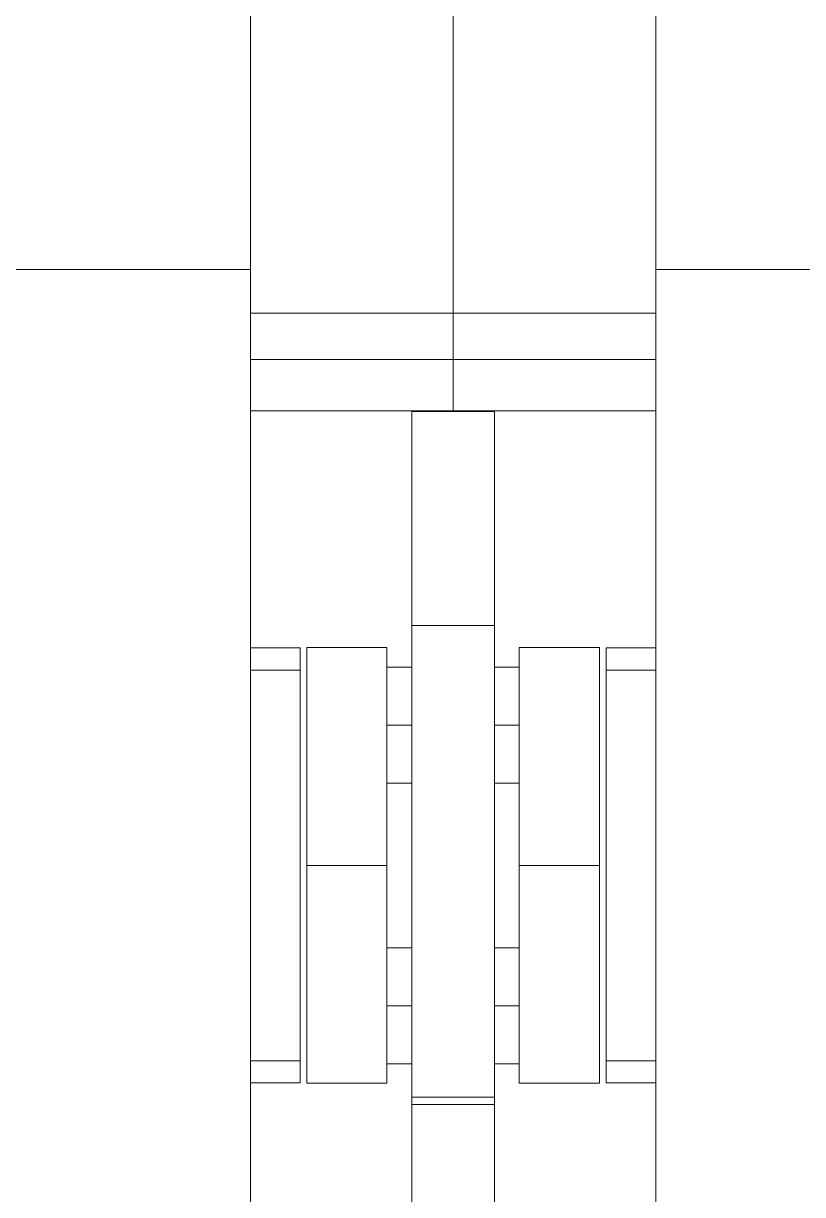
# Model space of a CAD drawing. Header units: millimetres. Extents: x -46169 to 237885, y -84465 to 18123.
# Drawn here: x 119337.8 to 119432, y -80615.1 to -80473.6 of the extents above; entities that cross this region are included whole.
import ezdxf

# ---------------------------------------------------------------- set-up
doc = ezdxf.new("R2010")
doc.units = ezdxf.units.MM
doc.header["$MEASUREMENT"] = 0
doc.linetypes.add('Wipeout_Contour', pattern=[1000, 0, -1000])
doc.layers.add('New_A-20-M_Floor_Slab', color=7, linetype='Continuous')
doc.layers.add('New_A-35-M_FFE_Fixed', color=7, linetype='Continuous')
doc.layers.add('New_A-35-M_FFE_Fixed_Pen_No__1', color=7, linetype='Continuous', lineweight=13)

# ---------------------------------------------------------------- blocks, each defined once
blk = doc.blocks.new('Section Elem_7_2', base_point=(64459.15, -84332.61))
at = {"color": 254, "linetype": 'Wipeout_Contour', "lineweight": 0, "ltscale": 2304370.464747503}
blk.add_wipeout([(119365.23, -80615.11), (119384.73, -80615.11), (119384.73, -80599.29), (119381.73, -80599.29), (119381.73, -80601.65), (119372.05, -80601.65), (119372.05, -80549.01), (119381.73, -80549.01), (119381.73, -80551.38), (119384.73, -80551.38), (119384.73, -80520.4), (119365.23, -80520.4), (119365.23, -80549.04), (119371.23, -80549.04), (119371.23, -80601.62), (119365.23, -80601.62)], dxfattribs=at).dxf.layer = 'New_A-20-M_Floor_Slab'
at = {"color": 254, "linetype": 'Wipeout_Contour', "lineweight": 0, "ltscale": 2304740.271605994}
blk.add_wipeout([(119394.73, -80551.38), (119397.73, -80551.38), (119397.73, -80549.01), (119407.42, -80549.01), (119407.42, -80601.65), (119397.73, -80601.65), (119397.73, -80599.29), (119394.73, -80599.29), (119394.73, -80615.11), (119414.23, -80615.11), (119414.23, -80601.62), (119408.23, -80601.62), (119408.23, -80549.04), (119414.23, -80549.04), (119414.23, -80520.4), (119394.73, -80520.4)], dxfattribs=at).dxf.layer = 'New_A-20-M_Floor_Slab'
at = {"color": 254, "linetype": 'Wipeout_Contour', "lineweight": 0, "ltscale": 576121.385744}
blk.add_wipeout([(119384.73, -80565.38), (119381.73, -80565.38), (119381.73, -80585.29), (119384.73, -80585.29)], dxfattribs=at).dxf.layer = 'New_A-20-M_Floor_Slab'
at = {"color": 254, "linetype": 'Wipeout_Contour', "lineweight": 0, "ltscale": 576164.487776}
blk.add_wipeout([(119397.73, -80565.38), (119394.73, -80565.38), (119394.73, -80585.29), (119397.73, -80585.29)], dxfattribs=at).dxf.layer = 'New_A-20-M_Floor_Slab'
blk = doc.blocks.new('Section Elem_25_2', base_point=(64459.15, -84332.61))
at = {"color": 254, "linetype": 'Wipeout_Contour', "lineweight": 0, "ltscale": 720024.869671}
blk.add_wipeout([(119384.73, -80520.48), (119394.73, -80520.48), (119394.73, -80520.4), (119389.73, -80520.4), (119384.73, -80520.4)], dxfattribs=at).dxf.layer = 'New_A-35-M_FFE_Fixed'
at = {"color": 254, "linetype": 'Wipeout_Contour', "lineweight": 0, "ltscale": 576057.243546}
blk.add_wipeout([(119384.73, -80538.96), (119394.73, -80538.96), (119394.73, -80535.1), (119384.73, -80535.1)], dxfattribs=at).dxf.layer = 'New_A-35-M_FFE_Fixed'
at = {"color": 254, "linetype": 'Wipeout_Contour', "lineweight": 0, "ltscale": 576155.987941}
blk.add_wipeout([(119414.23, -80549.56), (119414.23, -80549.04), (119408.23, -80549.04), (119408.23, -80549.56)], dxfattribs=at).dxf.layer = 'New_A-35-M_FFE_Fixed'
at = {"color": 254, "linetype": 'Wipeout_Contour', "lineweight": 0, "ltscale": 576113.77924}
blk.add_wipeout([(119394.73, -80551.91), (119394.73, -80553.43), (119397.73, -80553.43), (119397.73, -80551.91)], dxfattribs=at).dxf.layer = 'New_A-35-M_FFE_Fixed'
at = {"color": 254, "linetype": 'Wipeout_Contour', "lineweight": 0, "ltscale": 720155.028313}
blk.add_wipeout([(119394.73, -80558.38), (119397.73, -80558.38), (119397.73, -80556.72), (119397.73, -80555.7), (119394.73, -80555.7)], dxfattribs=at).dxf.layer = 'New_A-35-M_FFE_Fixed'
at = {"color": 254, "linetype": 'Wipeout_Contour', "lineweight": 0, "ltscale": 576139.3215}
blk.add_wipeout([(119397.73, -80563.33), (119394.73, -80563.33), (119394.73, -80564.84), (119397.73, -80564.84)], dxfattribs=at).dxf.layer = 'New_A-35-M_FFE_Fixed'
at = {"color": 254, "linetype": 'Wipeout_Contour', "lineweight": 0, "ltscale": 576193.893128}
blk.add_wipeout([(119397.73, -80587.34), (119394.73, -80587.34), (119394.73, -80589.61), (119397.73, -80589.61)], dxfattribs=at).dxf.layer = 'New_A-35-M_FFE_Fixed'
at = {"color": 254, "linetype": 'Wipeout_Contour', "lineweight": 0, "ltscale": 576210.96493}
blk.add_wipeout([(119394.73, -80597.24), (119397.73, -80597.24), (119397.73, -80594.97), (119394.73, -80594.97)], dxfattribs=at).dxf.layer = 'New_A-35-M_FFE_Fixed'
at = {"color": 254, "linetype": 'Wipeout_Contour', "lineweight": 0, "ltscale": 576272.468868}
blk.add_wipeout([(119408.23, -80601.62), (119414.23, -80601.62), (119414.23, -80601.11), (119408.23, -80601.11)], dxfattribs=at).dxf.layer = 'New_A-35-M_FFE_Fixed'
at = {"color": 254, "linetype": 'Wipeout_Contour', "lineweight": 0, "ltscale": 576206.595361}
blk.add_wipeout([(119394.73, -80603.32), (119384.73, -80603.32), (119384.73, -80604.23), (119394.73, -80604.23)], dxfattribs=at).dxf.layer = 'New_A-35-M_FFE_Fixed'
at = {"color": 254, "linetype": 'Wipeout_Contour', "lineweight": 0, "ltscale": 576213.862261}
blk.add_wipeout([(119384.73, -80606.1), (119384.73, -80607.94), (119394.73, -80607.94), (119394.73, -80606.1)], dxfattribs=at).dxf.layer = 'New_A-35-M_FFE_Fixed'
at = {"color": 254, "linetype": 'Wipeout_Contour', "lineweight": 0, "ltscale": 576221.944423}
blk.add_wipeout([(119384.73, -80611.52), (119394.73, -80611.52), (119394.73, -80609.75), (119384.73, -80609.75)], dxfattribs=at).dxf.layer = 'New_A-35-M_FFE_Fixed'
at = {"color": 254, "linetype": 'Wipeout_Contour', "lineweight": 0, "ltscale": 576233.506569}
blk.add_wipeout([(119384.73, -80616.64), (119394.73, -80616.64), (119394.73, -80614.96), (119384.73, -80614.96)], dxfattribs=at).dxf.layer = 'New_A-35-M_FFE_Fixed'
at = {"color": 254, "linetype": 'Wipeout_Contour', "lineweight": 0, "ltscale": 576026.066384}
blk.add_wipeout([(119384.73, -80525.7), (119394.73, -80525.7), (119394.73, -80520.48), (119384.73, -80520.48)], dxfattribs=at).dxf.layer = 'New_A-35-M_FFE_Fixed'
at = {"color": 254, "linetype": 'Wipeout_Contour', "lineweight": 0, "ltscale": 576047.920573}
blk.add_wipeout([(119384.73, -80535.1), (119394.73, -80535.1), (119394.73, -80530.63), (119384.73, -80530.63)], dxfattribs=at).dxf.layer = 'New_A-35-M_FFE_Fixed'
at = {"color": 254, "linetype": 'Wipeout_Contour', "lineweight": 0, "ltscale": 576065.087061}
blk.add_wipeout([(119384.73, -80542.11), (119394.73, -80542.11), (119394.73, -80538.96), (119384.73, -80538.96)], dxfattribs=at).dxf.layer = 'New_A-35-M_FFE_Fixed'
at = {"color": 254, "linetype": 'Wipeout_Contour', "lineweight": 0, "ltscale": 576111.4859}
blk.add_wipeout([(119394.73, -80551.38), (119394.73, -80551.91), (119397.73, -80551.91), (119397.73, -80551.38)], dxfattribs=at).dxf.layer = 'New_A-35-M_FFE_Fixed'
at = {"color": 254, "linetype": 'Wipeout_Contour', "lineweight": 0, "ltscale": 576118.016758}
blk.add_wipeout([(119394.73, -80555.7), (119397.73, -80555.7), (119397.73, -80553.43), (119394.73, -80553.43)], dxfattribs=at).dxf.layer = 'New_A-35-M_FFE_Fixed'
at = {"color": 254, "linetype": 'Wipeout_Contour', "lineweight": 0, "ltscale": 576135.083585}
blk.add_wipeout([(119394.73, -80563.33), (119397.73, -80563.33), (119397.73, -80561.05), (119394.73, -80561.05)], dxfattribs=at).dxf.layer = 'New_A-35-M_FFE_Fixed'
at = {"color": 254, "linetype": 'Wipeout_Contour', "lineweight": 0, "ltscale": 720178.08914}
blk.add_wipeout([(119394.73, -80565.38), (119397.73, -80565.38), (119397.73, -80565.26), (119397.73, -80564.84), (119394.73, -80564.84)], dxfattribs=at).dxf.layer = 'New_A-35-M_FFE_Fixed'
at = {"color": 254, "linetype": 'Wipeout_Contour', "lineweight": 0, "ltscale": 576189.654314}
blk.add_wipeout([(119397.73, -80585.82), (119394.73, -80585.82), (119394.73, -80587.34), (119397.73, -80587.34)], dxfattribs=at).dxf.layer = 'New_A-35-M_FFE_Fixed'
at = {"color": 254, "linetype": 'Wipeout_Contour', "lineweight": 0, "ltscale": 720257.854329}
blk.add_wipeout([(119394.73, -80592.29), (119394.73, -80594.97), (119397.73, -80594.97), (119397.73, -80593.94), (119397.73, -80592.29)], dxfattribs=at).dxf.layer = 'New_A-35-M_FFE_Fixed'
at = {"color": 254, "linetype": 'Wipeout_Contour', "lineweight": 0, "ltscale": 720269.582531}
blk.add_wipeout([(119394.73, -80597.24), (119394.73, -80598.75), (119397.73, -80598.75), (119397.73, -80597.72), (119397.73, -80597.24)], dxfattribs=at).dxf.layer = 'New_A-35-M_FFE_Fixed'
at = {"color": 254, "linetype": 'Wipeout_Contour', "lineweight": 0, "ltscale": 576269.476772}
blk.add_wipeout([(119408.23, -80598.94), (119408.23, -80601.11), (119414.23, -80601.11), (119414.23, -80598.94)], dxfattribs=at).dxf.layer = 'New_A-35-M_FFE_Fixed'
at = {"color": 254, "linetype": 'Wipeout_Contour', "lineweight": 0, "ltscale": 576202.717323}
blk.add_wipeout([(119384.73, -80603.32), (119394.73, -80603.32), (119394.73, -80600.77), (119384.73, -80600.77)], dxfattribs=at).dxf.layer = 'New_A-35-M_FFE_Fixed'
at = {"color": 254, "linetype": 'Wipeout_Contour', "lineweight": 0, "ltscale": 576209.709105}
blk.add_wipeout([(119394.73, -80604.23), (119384.73, -80604.23), (119384.73, -80606.1), (119394.73, -80606.1)], dxfattribs=at).dxf.layer = 'New_A-35-M_FFE_Fixed'
at = {"color": 254, "linetype": 'Wipeout_Contour', "lineweight": 0, "ltscale": 576217.940716}
blk.add_wipeout([(119384.73, -80607.94), (119384.73, -80609.75), (119394.73, -80609.75), (119394.73, -80607.94)], dxfattribs=at).dxf.layer = 'New_A-35-M_FFE_Fixed'
at = {"color": 254, "linetype": 'Wipeout_Contour', "lineweight": 0, "ltscale": 576229.727396}
blk.add_wipeout([(119394.73, -80614.96), (119394.73, -80613.26), (119384.73, -80613.26), (119384.73, -80614.96)], dxfattribs=at).dxf.layer = 'New_A-35-M_FFE_Fixed'
at = {"layer": 'New_A-35-M_FFE_Fixed_Pen_No__1', "linetype": 'Continuous'}
blk.add_line((119408.23, -80601.62), (119408.23, -80601.11), dxfattribs=at)
at = {"color": 254, "linetype": 'Wipeout_Contour', "lineweight": 0, "ltscale": 576037.41624}
blk.add_wipeout([(119384.73, -80525.7), (119384.73, -80530.63), (119394.73, -80530.63), (119394.73, -80525.7)], dxfattribs=at).dxf.layer = 'New_A-35-M_FFE_Fixed'
at = {"color": 254, "linetype": 'Wipeout_Contour', "lineweight": 0, "ltscale": 576071.200299}
blk.add_wipeout([(119384.73, -80544.43), (119394.73, -80544.43), (119394.73, -80542.11), (119384.73, -80542.11)], dxfattribs=at).dxf.layer = 'New_A-35-M_FFE_Fixed'
at = {"color": 254, "linetype": 'Wipeout_Contour', "lineweight": 0, "ltscale": 576214.227408}
blk.add_wipeout([(119408.23, -80598.94), (119414.23, -80598.94), (119414.23, -80551.72), (119408.23, -80551.72)], dxfattribs=at).dxf.layer = 'New_A-35-M_FFE_Fixed'
at = {"color": 254, "linetype": 'Wipeout_Contour', "lineweight": 0, "ltscale": 576129.546581}
blk.add_wipeout([(119394.73, -80558.38), (119394.73, -80561.05), (119397.73, -80561.05), (119397.73, -80558.38)], dxfattribs=at).dxf.layer = 'New_A-35-M_FFE_Fixed'
at = {"color": 254, "linetype": 'Wipeout_Contour', "lineweight": 0, "ltscale": 720234.787839}
blk.add_wipeout([(119397.73, -80585.29), (119394.73, -80585.29), (119394.73, -80585.82), (119397.73, -80585.82), (119397.73, -80585.4)], dxfattribs=at).dxf.layer = 'New_A-35-M_FFE_Fixed'
at = {"color": 254, "linetype": 'Wipeout_Contour', "lineweight": 0, "ltscale": 576199.431504}
blk.add_wipeout([(119394.73, -80592.29), (119397.73, -80592.29), (119397.73, -80589.61), (119394.73, -80589.61)], dxfattribs=at).dxf.layer = 'New_A-35-M_FFE_Fixed'
at = {"color": 254, "linetype": 'Wipeout_Contour', "lineweight": 0, "ltscale": 576217.498337}
blk.add_wipeout([(119394.73, -80598.75), (119394.73, -80599.29), (119397.73, -80599.29), (119397.73, -80598.75)], dxfattribs=at).dxf.layer = 'New_A-35-M_FFE_Fixed'
at = {"color": 254, "linetype": 'Wipeout_Contour', "lineweight": 0, "ltscale": 576225.873332}
blk.add_wipeout([(119384.73, -80611.52), (119384.73, -80613.26), (119394.73, -80613.26), (119394.73, -80611.52)], dxfattribs=at).dxf.layer = 'New_A-35-M_FFE_Fixed'
at = {"layer": 'New_A-35-M_FFE_Fixed_Pen_No__1', "linetype": 'Continuous'}
blk.add_line((119408.23, -80601.11), (119408.23, -80598.94), dxfattribs=at)
at = {"color": 254, "linetype": 'Wipeout_Contour', "lineweight": 0, "ltscale": 576075.387756}
blk.add_wipeout([(119384.73, -80545.85), (119394.73, -80545.85), (119394.73, -80544.43), (119384.73, -80544.43)], dxfattribs=at).dxf.layer = 'New_A-35-M_FFE_Fixed'
at = {"color": 254, "linetype": 'Wipeout_Contour', "lineweight": 0, "ltscale": 576158.978772}
blk.add_wipeout([(119408.23, -80551.72), (119414.23, -80551.72), (119414.23, -80549.56), (119408.23, -80549.56)], dxfattribs=at).dxf.layer = 'New_A-35-M_FFE_Fixed'
at = {"color": 254, "linetype": 'Wipeout_Contour', "lineweight": 0, "ltscale": 576103.20514}
blk.add_wipeout([(119384.73, -80561.63), (119394.73, -80561.63), (119394.73, -80553.51), (119384.73, -80553.51)], dxfattribs=at).dxf.layer = 'New_A-35-M_FFE_Fixed'
at = {"color": 254, "linetype": 'Wipeout_Contour', "lineweight": 0, "ltscale": 576217.610238}
blk.add_wipeout([(119397.73, -80593.94), (119407.42, -80593.94), (119407.42, -80585.4), (119397.73, -80585.4)], dxfattribs=at).dxf.layer = 'New_A-35-M_FFE_Fixed'
at = {"color": 254, "linetype": 'Wipeout_Contour', "lineweight": 0, "ltscale": 576187.236918}
blk.add_wipeout([(119384.73, -80598.86), (119394.73, -80598.86), (119394.73, -80591.39), (119384.73, -80591.39)], dxfattribs=at).dxf.layer = 'New_A-35-M_FFE_Fixed'
at = {"layer": 'New_A-35-M_FFE_Fixed_Pen_No__1', "linetype": 'Continuous'}
for p, q in [((119408.23, -80549.56), (119408.23, -80549.04)), ((119408.23, -80551.72), (119408.23, -80549.56)), ((119408.23, -80598.94), (119408.23, -80551.72)), ((119397.73, -80592.29), (119394.73, -80592.29))]:
    blk.add_line(p, q, dxfattribs=at)
at = {"color": 254, "linetype": 'Wipeout_Contour', "lineweight": 0, "ltscale": 576273.957697}
blk.add_wipeout([(119414.23, -80503.33), (119414.23, -80647.33), (119444.23, -80647.33), (119444.23, -80503.33)], dxfattribs=at).dxf.layer = 'New_A-35-M_FFE_Fixed'
at = {"color": 254, "linetype": 'Wipeout_Contour', "lineweight": 0, "ltscale": 576077.515509}
blk.add_wipeout([(119384.73, -80546.33), (119394.73, -80546.33), (119394.73, -80545.85), (119384.73, -80545.85)], dxfattribs=at).dxf.layer = 'New_A-35-M_FFE_Fixed'
at = {"color": 254, "linetype": 'Wipeout_Contour', "lineweight": 0, "ltscale": 576196.787906}
blk.add_wipeout([(119397.73, -80575.33), (119397.73, -80585.4), (119407.42, -80585.4), (119407.42, -80575.33)], dxfattribs=at).dxf.layer = 'New_A-35-M_FFE_Fixed'
at = {"color": 254, "linetype": 'Wipeout_Contour', "lineweight": 0, "ltscale": 576168.219803}
blk.add_wipeout([(119394.73, -80591.39), (119394.73, -80581.87), (119384.73, -80581.87), (119384.73, -80591.39)], dxfattribs=at).dxf.layer = 'New_A-35-M_FFE_Fixed'
at = {"color": 254, "linetype": 'Wipeout_Contour', "lineweight": 0, "ltscale": 576233.548027}
blk.add_wipeout([(119407.42, -80593.94), (119397.73, -80593.94), (119397.73, -80599.65), (119407.42, -80599.65)], dxfattribs=at).dxf.layer = 'New_A-35-M_FFE_Fixed'
at = {"layer": 'New_A-35-M_FFE_Fixed_Pen_No__1', "linetype": 'Continuous'}
for p, q in [((119414.23, -80549.04), (119408.23, -80549.04)), ((119414.23, -80551.72), (119408.23, -80551.72)), ((119397.73, -80585.29), (119394.73, -80585.29)), ((119397.73, -80593.94), (119397.73, -80585.4)), ((119407.42, -80593.94), (119407.42, -80585.4)), ((119414.23, -80598.94), (119408.23, -80598.94)), ((119414.23, -80601.62), (119408.23, -80601.62))]:
    blk.add_line(p, q, dxfattribs=at)
at = {"color": 254, "linetype": 'Wipeout_Contour', "lineweight": 0, "ltscale": 576720.051562}
blk.add_wipeout([(119915.23, -80346.96), (119414.23, -80346.96), (119414.23, -80503.33), (119915.23, -80503.33)], dxfattribs=at).dxf.layer = 'New_A-35-M_FFE_Fixed'
at = {"color": 254, "linetype": 'Wipeout_Contour', "lineweight": 0, "ltscale": 576039.638285}
blk.add_wipeout([(119389.73, -80511.45), (119414.23, -80511.45), (119414.23, -80510.54), (119389.73, -80510.54)], dxfattribs=at).dxf.layer = 'New_A-35-M_FFE_Fixed'
at = {"color": 254, "linetype": 'Wipeout_Contour', "lineweight": 0, "ltscale": 576053.717566}
blk.add_wipeout([(119389.73, -80514.18), (119389.73, -80520.4), (119414.23, -80520.4), (119414.23, -80514.18)], dxfattribs=at).dxf.layer = 'New_A-35-M_FFE_Fixed'
at = {"color": 254, "linetype": 'Wipeout_Contour', "lineweight": 0, "ltscale": 576080.126862}
blk.add_wipeout([(119384.73, -80546.33), (119384.73, -80548.19), (119394.73, -80548.19), (119394.73, -80546.33)], dxfattribs=at).dxf.layer = 'New_A-35-M_FFE_Fixed'
at = {"color": 254, "linetype": 'Wipeout_Contour', "lineweight": 0, "ltscale": 576174.25176}
blk.add_wipeout([(119397.73, -80575.33), (119407.42, -80575.33), (119407.42, -80565.26), (119397.73, -80565.26)], dxfattribs=at).dxf.layer = 'New_A-35-M_FFE_Fixed'
at = {"color": 254, "linetype": 'Wipeout_Contour', "lineweight": 0, "ltscale": 576145.969166}
blk.add_wipeout([(119384.73, -80581.87), (119394.73, -80581.87), (119394.73, -80571.51), (119384.73, -80571.51)], dxfattribs=at).dxf.layer = 'New_A-35-M_FFE_Fixed'
at = {"color": 254, "linetype": 'Wipeout_Contour', "lineweight": 0, "ltscale": 576242.173879}
blk.add_wipeout([(119407.42, -80599.65), (119397.73, -80599.65), (119397.73, -80601.65), (119407.42, -80601.65)], dxfattribs=at).dxf.layer = 'New_A-35-M_FFE_Fixed'
at = {"layer": 'New_A-35-M_FFE_Fixed_Pen_No__1', "linetype": 'Continuous'}
for p, q in [((119389.73, -80520.4), (119414.23, -80520.4)), ((119407.42, -80575.33), (119397.73, -80575.33)), ((119397.73, -80585.4), (119397.73, -80575.33)), ((119407.42, -80585.4), (119407.42, -80575.33)), ((119397.73, -80599.65), (119397.73, -80593.94)), ((119407.42, -80599.65), (119407.42, -80593.94)), ((119397.73, -80599.29), (119394.73, -80599.29)), ((119397.73, -80601.65), (119397.73, -80599.65)), ((119407.42, -80601.65), (119407.42, -80599.65)), ((119407.42, -80601.65), (119397.73, -80601.65))]:
    blk.add_line(p, q, dxfattribs=at)
at = {"color": 254, "linetype": 'Wipeout_Contour', "lineweight": 0, "ltscale": 575963.805926}
blk.add_wipeout([(119414.23, -80473.58), (119389.73, -80473.58), (119389.73, -80480.58), (119414.23, -80480.58)], dxfattribs=at).dxf.layer = 'New_A-35-M_FFE_Fixed'
at = {"color": 254, "linetype": 'Wipeout_Contour', "lineweight": 0, "ltscale": 575995.161876}
blk.add_wipeout([(119389.73, -80487.59), (119389.73, -80494.61), (119414.23, -80494.61), (119414.23, -80487.59)], dxfattribs=at).dxf.layer = 'New_A-35-M_FFE_Fixed'
at = {"color": 254, "linetype": 'Wipeout_Contour', "lineweight": 0, "ltscale": 576046.50645}
blk.add_wipeout([(119389.73, -80514.18), (119414.23, -80514.18), (119414.23, -80513.95), (119389.73, -80513.95)], dxfattribs=at).dxf.layer = 'New_A-35-M_FFE_Fixed'
at = {"color": 254, "linetype": 'Wipeout_Contour', "lineweight": 0, "ltscale": 576084.039564}
blk.add_wipeout([(119394.73, -80549.83), (119394.73, -80548.19), (119384.73, -80548.19), (119384.73, -80549.83)], dxfattribs=at).dxf.layer = 'New_A-35-M_FFE_Fixed'
at = {"color": 254, "linetype": 'Wipeout_Contour', "lineweight": 0, "ltscale": 576153.432724}
blk.add_wipeout([(119397.73, -80565.26), (119407.42, -80565.26), (119407.42, -80556.72), (119397.73, -80556.72)], dxfattribs=at).dxf.layer = 'New_A-35-M_FFE_Fixed'
at = {"color": 254, "linetype": 'Wipeout_Contour', "lineweight": 0, "ltscale": 576123.332277}
blk.add_wipeout([(119394.73, -80571.51), (119394.73, -80561.63), (119384.73, -80561.63), (119384.73, -80571.51)], dxfattribs=at).dxf.layer = 'New_A-35-M_FFE_Fixed'
at = {"layer": 'New_A-35-M_FFE_Fixed_Pen_No__1', "linetype": 'Continuous'}
for p, q in [((119397.73, -80558.38), (119394.73, -80558.38)), ((119397.73, -80565.38), (119394.73, -80565.38)), ((119397.73, -80575.33), (119397.73, -80565.26)), ((119407.42, -80575.33), (119407.42, -80565.26))]:
    blk.add_line(p, q, dxfattribs=at)
at = {"color": 254, "linetype": 'Wipeout_Contour', "lineweight": 0, "ltscale": 575979.468576}
blk.add_wipeout([(119389.73, -80480.58), (119389.73, -80487.59), (119414.23, -80487.59), (119414.23, -80480.58)], dxfattribs=at).dxf.layer = 'New_A-35-M_FFE_Fixed'
at = {"color": 254, "linetype": 'Wipeout_Contour', "lineweight": 0, "ltscale": 576010.851631}
blk.add_wipeout([(119389.73, -80501.63), (119414.23, -80501.63), (119414.23, -80494.61), (119389.73, -80494.61)], dxfattribs=at).dxf.layer = 'New_A-35-M_FFE_Fixed'
at = {"color": 254, "linetype": 'Wipeout_Contour', "lineweight": 0, "ltscale": 576044.713346}
blk.add_wipeout([(119389.73, -80513.55), (119414.23, -80513.55), (119414.23, -80512.98), (119389.73, -80512.98)], dxfattribs=at).dxf.layer = 'New_A-35-M_FFE_Fixed'
at = {"color": 254, "linetype": 'Wipeout_Contour', "lineweight": 0, "ltscale": 576137.499591}
blk.add_wipeout([(119397.73, -80556.72), (119407.42, -80556.72), (119407.42, -80551.02), (119397.73, -80551.02)], dxfattribs=at).dxf.layer = 'New_A-35-M_FFE_Fixed'
at = {"layer": 'New_A-35-M_FFE_Fixed_Pen_No__1', "linetype": 'Continuous'}
for p, q in [((119397.73, -80565.26), (119397.73, -80556.72)), ((119407.42, -80565.26), (119407.42, -80556.72))]:
    blk.add_line(p, q, dxfattribs=at)
at = {"color": 254, "linetype": 'Wipeout_Contour', "lineweight": 0, "ltscale": 576026.503645}
blk.add_wipeout([(119389.73, -80501.63), (119389.73, -80508.61), (119414.23, -80508.61), (119414.23, -80501.63)], dxfattribs=at).dxf.layer = 'New_A-35-M_FFE_Fixed'
at = {"color": 254, "linetype": 'Wipeout_Contour', "lineweight": 0, "ltscale": 576043.286372}
blk.add_wipeout([(119389.73, -80512.27), (119389.73, -80512.98), (119414.23, -80512.98), (119414.23, -80512.27)], dxfattribs=at).dxf.layer = 'New_A-35-M_FFE_Fixed'
at = {"color": 254, "linetype": 'Wipeout_Contour', "lineweight": 0, "ltscale": 576128.877023}
blk.add_wipeout([(119397.73, -80549.01), (119397.73, -80551.02), (119407.42, -80551.02), (119407.42, -80549.01)], dxfattribs=at).dxf.layer = 'New_A-35-M_FFE_Fixed'
at = {"layer": 'New_A-35-M_FFE_Fixed_Pen_No__1', "linetype": 'Continuous'}
for p, q in [((119414.23, -80503.33), (119414.23, -80346.96)), ((119444.23, -80503.33), (119414.23, -80503.33)), ((119397.73, -80551.02), (119397.73, -80549.01)), ((119407.42, -80549.01), (119397.73, -80549.01)), ((119407.42, -80551.02), (119407.42, -80549.01)), ((119397.73, -80556.72), (119397.73, -80551.02)), ((119407.42, -80556.72), (119407.42, -80551.02)), ((119397.73, -80551.38), (119394.73, -80551.38))]:
    blk.add_line(p, q, dxfattribs=at)
at = {"color": 254, "linetype": 'Wipeout_Contour', "lineweight": 0, "ltscale": 576035.400478}
blk.add_wipeout([(119389.73, -80508.61), (119389.73, -80509.58), (119414.23, -80509.58), (119414.23, -80508.61)], dxfattribs=at).dxf.layer = 'New_A-35-M_FFE_Fixed'
at = {"color": 254, "linetype": 'Wipeout_Contour', "lineweight": 0, "ltscale": 576041.573182}
blk.add_wipeout([(119389.73, -80512.27), (119414.23, -80512.27), (119414.23, -80511.45), (119389.73, -80511.45)], dxfattribs=at).dxf.layer = 'New_A-35-M_FFE_Fixed'
at = {"color": 254, "linetype": 'Wipeout_Contour', "lineweight": 0, "ltscale": 576045.800356}
blk.add_wipeout([(119389.73, -80513.55), (119389.73, -80513.95), (119414.23, -80513.95), (119414.23, -80513.55)], dxfattribs=at).dxf.layer = 'New_A-35-M_FFE_Fixed'
at = {"layer": 'New_A-35-M_FFE_Fixed_Pen_No__1', "linetype": 'Continuous'}
for p, q in [((119389.73, -80508.61), (119414.23, -80508.61)), ((119389.73, -80514.18), (119414.23, -80514.18))]:
    blk.add_line(p, q, dxfattribs=at)
at = {"color": 254, "linetype": 'Wipeout_Contour', "lineweight": 0, "ltscale": 576037.554558}
blk.add_wipeout([(119389.73, -80509.58), (119389.73, -80510.54), (119414.23, -80510.54), (119414.23, -80509.58)], dxfattribs=at).dxf.layer = 'New_A-35-M_FFE_Fixed'
at = {"layer": 'New_A-35-M_FFE_Fixed_Pen_No__1', "linetype": 'Continuous'}
blk.add_line((119414.23, -80647.33), (119414.23, -80503.33), dxfattribs=at)
blk = doc.blocks.new('Section Elem_26_2', base_point=(64459.15, -84332.61))
at = {"layer": 'New_A-35-M_FFE_Fixed_Pen_No__1', "linetype": 'Continuous'}
for p, q in [((119394.73, -80520.48), (119394.73, -80520.4)), ((119394.73, -80525.7), (119394.73, -80520.48)), ((119384.73, -80530.63), (119384.73, -80525.7)), ((119394.73, -80530.63), (119394.73, -80525.7)), ((119384.73, -80535.1), (119384.73, -80530.63)), ((119394.73, -80535.1), (119394.73, -80530.63)), ((119384.73, -80538.96), (119384.73, -80535.1)), ((119394.73, -80538.96), (119394.73, -80535.1)), ((119384.73, -80542.11), (119384.73, -80538.96)), ((119394.73, -80542.11), (119394.73, -80538.96)), ((119384.73, -80544.43), (119384.73, -80542.11)), ((119394.73, -80544.43), (119394.73, -80542.11)), ((119384.73, -80545.85), (119384.73, -80544.43)), ((119394.73, -80545.85), (119394.73, -80544.43)), ((119384.73, -80546.33), (119384.73, -80545.85)), ((119394.73, -80546.33), (119384.73, -80546.33)), ((119384.73, -80548.19), (119384.73, -80546.33)), ((119394.73, -80546.33), (119394.73, -80545.85)), ((119394.73, -80548.19), (119394.73, -80546.33)), ((119394.73, -80571.51), (119394.73, -80561.63)), ((119384.73, -80581.87), (119384.73, -80571.51)), ((119394.73, -80581.87), (119394.73, -80571.51)), ((119394.73, -80591.39), (119394.73, -80581.87)), ((119394.73, -80603.32), (119384.73, -80603.32)), ((119384.73, -80604.23), (119384.73, -80603.32)), ((119394.73, -80604.23), (119394.73, -80603.32)), ((119394.73, -80604.23), (119384.73, -80604.23)), ((119384.73, -80606.1), (119384.73, -80604.23)), ((119394.73, -80606.1), (119394.73, -80604.23)), ((119384.73, -80607.94), (119384.73, -80606.1)), ((119394.73, -80607.94), (119394.73, -80606.1)), ((119384.73, -80609.75), (119384.73, -80607.94)), ((119394.73, -80609.75), (119394.73, -80607.94)), ((119384.73, -80611.52), (119384.73, -80609.75)), ((119394.73, -80611.52), (119394.73, -80609.75)), ((119384.73, -80613.26), (119384.73, -80611.52)), ((119394.73, -80613.26), (119394.73, -80611.52)), ((119384.73, -80614.96), (119384.73, -80613.26)), ((119394.73, -80614.96), (119394.73, -80613.26)), ((119384.73, -80616.64), (119384.73, -80614.96)), ((119394.73, -80616.64), (119394.73, -80614.96))]:
    blk.add_line(p, q, dxfattribs=at)
at = {"color": 254, "linetype": 'Wipeout_Contour', "lineweight": 0, "ltscale": 576013.404715}
blk.add_wipeout([(119365.23, -80549.56), (119371.23, -80549.56), (119371.23, -80549.04), (119365.23, -80549.04)], dxfattribs=at).dxf.layer = 'New_A-35-M_FFE_Fixed'
at = {"color": 254, "linetype": 'Wipeout_Contour', "lineweight": 0, "ltscale": 576070.673182}
blk.add_wipeout([(119381.73, -80553.43), (119384.73, -80553.43), (119384.73, -80551.91), (119381.73, -80551.91)], dxfattribs=at).dxf.layer = 'New_A-35-M_FFE_Fixed'
at = {"color": 254, "linetype": 'Wipeout_Contour', "lineweight": 0, "ltscale": 576080.448276}
blk.add_wipeout([(119381.73, -80555.7), (119381.73, -80558.38), (119384.73, -80558.38), (119384.73, -80555.7)], dxfattribs=at).dxf.layer = 'New_A-35-M_FFE_Fixed'
at = {"color": 254, "linetype": 'Wipeout_Contour', "lineweight": 0, "ltscale": 576096.21746}
blk.add_wipeout([(119384.73, -80563.33), (119381.73, -80563.33), (119381.73, -80564.84), (119384.73, -80564.84)], dxfattribs=at).dxf.layer = 'New_A-35-M_FFE_Fixed'
at = {"color": 254, "linetype": 'Wipeout_Contour', "lineweight": 0, "ltscale": 576150.793171}
blk.add_wipeout([(119381.73, -80587.34), (119381.73, -80589.61), (119384.73, -80589.61), (119384.73, -80587.34)], dxfattribs=at).dxf.layer = 'New_A-35-M_FFE_Fixed'
at = {"color": 254, "linetype": 'Wipeout_Contour', "lineweight": 0, "ltscale": 576167.86625}
blk.add_wipeout([(119381.73, -80594.97), (119381.73, -80597.24), (119384.73, -80597.24), (119384.73, -80594.97)], dxfattribs=at).dxf.layer = 'New_A-35-M_FFE_Fixed'
at = {"color": 254, "linetype": 'Wipeout_Contour', "lineweight": 0, "ltscale": 576129.914469}
blk.add_wipeout([(119371.23, -80601.62), (119371.23, -80601.11), (119365.23, -80601.11), (119365.23, -80601.62)], dxfattribs=at).dxf.layer = 'New_A-35-M_FFE_Fixed'
at = {"color": 254, "linetype": 'Wipeout_Contour', "lineweight": 0, "ltscale": 576068.379671}
blk.add_wipeout([(119381.73, -80551.91), (119384.73, -80551.91), (119384.73, -80551.38), (119381.73, -80551.38)], dxfattribs=at).dxf.layer = 'New_A-35-M_FFE_Fixed'
at = {"color": 254, "linetype": 'Wipeout_Contour', "lineweight": 0, "ltscale": 720093.624566}
blk.add_wipeout([(119381.73, -80553.43), (119381.73, -80555.7), (119384.73, -80555.7), (119384.73, -80553.51), (119384.73, -80553.43)], dxfattribs=at).dxf.layer = 'New_A-35-M_FFE_Fixed'
at = {"color": 254, "linetype": 'Wipeout_Contour', "lineweight": 0, "ltscale": 720115.355241}
blk.add_wipeout([(119381.73, -80563.33), (119384.73, -80563.33), (119384.73, -80561.63), (119384.73, -80561.05), (119381.73, -80561.05)], dxfattribs=at).dxf.layer = 'New_A-35-M_FFE_Fixed'
at = {"color": 254, "linetype": 'Wipeout_Contour', "lineweight": 0, "ltscale": 576098.5112}
blk.add_wipeout([(119381.73, -80564.84), (119381.73, -80565.38), (119384.73, -80565.38), (119384.73, -80564.84)], dxfattribs=at).dxf.layer = 'New_A-35-M_FFE_Fixed'
at = {"color": 254, "linetype": 'Wipeout_Contour', "lineweight": 0, "ltscale": 576146.554039}
blk.add_wipeout([(119381.73, -80587.34), (119384.73, -80587.34), (119384.73, -80585.82), (119381.73, -80585.82)], dxfattribs=at).dxf.layer = 'New_A-35-M_FFE_Fixed'
at = {"color": 254, "linetype": 'Wipeout_Contour', "lineweight": 0, "ltscale": 576162.327229}
blk.add_wipeout([(119381.73, -80594.97), (119384.73, -80594.97), (119384.73, -80592.29), (119381.73, -80592.29)], dxfattribs=at).dxf.layer = 'New_A-35-M_FFE_Fixed'
at = {"color": 254, "linetype": 'Wipeout_Contour', "lineweight": 0, "ltscale": 576172.105707}
blk.add_wipeout([(119381.73, -80597.24), (119381.73, -80598.75), (119384.73, -80598.75), (119384.73, -80597.24)], dxfattribs=at).dxf.layer = 'New_A-35-M_FFE_Fixed'
at = {"color": 254, "linetype": 'Wipeout_Contour', "lineweight": 0, "ltscale": 576126.921633}
blk.add_wipeout([(119365.23, -80598.94), (119365.23, -80601.11), (119371.23, -80601.11), (119371.23, -80598.94)], dxfattribs=at).dxf.layer = 'New_A-35-M_FFE_Fixed'
at = {"layer": 'New_A-35-M_FFE_Fixed_Pen_No__1', "linetype": 'Continuous'}
blk.add_line((119371.23, -80601.62), (119371.23, -80601.11), dxfattribs=at)
at = {"color": 254, "linetype": 'Wipeout_Contour', "lineweight": 0, "ltscale": 576089.999874}
blk.add_wipeout([(119394.73, -80553.51), (119394.73, -80549.83), (119384.73, -80549.83), (119384.73, -80553.51)], dxfattribs=at).dxf.layer = 'New_A-35-M_FFE_Fixed'
at = {"color": 254, "linetype": 'Wipeout_Contour', "lineweight": 0, "ltscale": 576071.658596}
blk.add_wipeout([(119371.23, -80598.94), (119371.23, -80551.72), (119365.23, -80551.72), (119365.23, -80598.94)], dxfattribs=at).dxf.layer = 'New_A-35-M_FFE_Fixed'
at = {"color": 254, "linetype": 'Wipeout_Contour', "lineweight": 0, "ltscale": 576086.44181}
blk.add_wipeout([(119381.73, -80558.38), (119381.73, -80561.05), (119384.73, -80561.05), (119384.73, -80558.38)], dxfattribs=at).dxf.layer = 'New_A-35-M_FFE_Fixed'
at = {"color": 254, "linetype": 'Wipeout_Contour', "lineweight": 0, "ltscale": 576144.259864}
blk.add_wipeout([(119381.73, -80585.82), (119384.73, -80585.82), (119384.73, -80585.29), (119381.73, -80585.29)], dxfattribs=at).dxf.layer = 'New_A-35-M_FFE_Fixed'
at = {"color": 254, "linetype": 'Wipeout_Contour', "lineweight": 0, "ltscale": 720196.585747}
blk.add_wipeout([(119381.73, -80592.29), (119384.73, -80592.29), (119384.73, -80591.39), (119384.73, -80589.61), (119381.73, -80589.61)], dxfattribs=at).dxf.layer = 'New_A-35-M_FFE_Fixed'
at = {"color": 254, "linetype": 'Wipeout_Contour', "lineweight": 0, "ltscale": 720218.575018}
blk.add_wipeout([(119381.73, -80598.75), (119381.73, -80599.29), (119384.73, -80599.29), (119384.73, -80598.86), (119384.73, -80598.75)], dxfattribs=at).dxf.layer = 'New_A-35-M_FFE_Fixed'
at = {"layer": 'New_A-35-M_FFE_Fixed_Pen_No__1', "linetype": 'Continuous'}
for p, q in [((119384.73, -80553.51), (119384.73, -80548.19)), ((119394.73, -80553.51), (119394.73, -80548.19)), ((119384.73, -80561.63), (119384.73, -80553.51)), ((119394.73, -80561.63), (119394.73, -80553.51)), ((119384.73, -80571.51), (119384.73, -80561.63)), ((119384.73, -80591.39), (119384.73, -80581.87)), ((119371.23, -80601.11), (119371.23, -80598.94))]:
    blk.add_line(p, q, dxfattribs=at)
at = {"color": 254, "linetype": 'Wipeout_Contour', "lineweight": 0, "ltscale": 576016.396287}
blk.add_wipeout([(119365.23, -80551.72), (119371.23, -80551.72), (119371.23, -80549.56), (119365.23, -80549.56)], dxfattribs=at).dxf.layer = 'New_A-35-M_FFE_Fixed'
at = {"color": 254, "linetype": 'Wipeout_Contour', "lineweight": 0, "ltscale": 576132.44897}
blk.add_wipeout([(119381.73, -80593.94), (119381.73, -80585.4), (119372.05, -80585.4), (119372.05, -80593.94)], dxfattribs=at).dxf.layer = 'New_A-35-M_FFE_Fixed'
at = {"color": 254, "linetype": 'Wipeout_Contour', "lineweight": 0, "ltscale": 576197.727139}
blk.add_wipeout([(119394.73, -80600.77), (119394.73, -80598.86), (119384.73, -80598.86), (119384.73, -80600.77)], dxfattribs=at).dxf.layer = 'New_A-35-M_FFE_Fixed'
at = {"layer": 'New_A-35-M_FFE_Fixed_Pen_No__1', "linetype": 'Continuous'}
for p, q in [((119371.23, -80549.56), (119371.23, -80549.04)), ((119371.23, -80551.72), (119371.23, -80549.56)), ((119371.23, -80598.94), (119371.23, -80551.72)), ((119381.73, -80592.29), (119384.73, -80592.29)), ((119384.73, -80598.86), (119384.73, -80591.39)), ((119394.73, -80598.86), (119394.73, -80591.39)), ((119384.73, -80603.32), (119384.73, -80598.86)), ((119394.73, -80603.32), (119394.73, -80598.86))]:
    blk.add_line(p, q, dxfattribs=at)
at = {"color": 254, "linetype": 'Wipeout_Contour', "lineweight": 0, "ltscale": 576012.028777}
blk.add_wipeout([(119365.23, -80503.33), (119335.23, -80503.33), (119335.23, -80647.33), (119365.23, -80647.33)], dxfattribs=at).dxf.layer = 'New_A-35-M_FFE_Fixed'
at = {"color": 254, "linetype": 'Wipeout_Contour', "lineweight": 0, "ltscale": 576111.62356}
blk.add_wipeout([(119381.73, -80575.33), (119372.05, -80575.33), (119372.05, -80585.4), (119381.73, -80585.4)], dxfattribs=at).dxf.layer = 'New_A-35-M_FFE_Fixed'
at = {"color": 254, "linetype": 'Wipeout_Contour', "lineweight": 0, "ltscale": 576148.389116}
blk.add_wipeout([(119372.05, -80593.94), (119372.05, -80599.65), (119381.73, -80599.65), (119381.73, -80593.94)], dxfattribs=at).dxf.layer = 'New_A-35-M_FFE_Fixed'
at = {"layer": 'New_A-35-M_FFE_Fixed_Pen_No__1', "linetype": 'Continuous'}
for p, q in [((119365.23, -80549.04), (119371.23, -80549.04)), ((119365.23, -80551.72), (119371.23, -80551.72)), ((119381.73, -80585.29), (119384.73, -80585.29)), ((119372.05, -80593.94), (119372.05, -80585.4)), ((119381.73, -80593.94), (119381.73, -80585.4)), ((119365.23, -80598.94), (119371.23, -80598.94)), ((119365.23, -80601.62), (119371.23, -80601.62))]:
    blk.add_line(p, q, dxfattribs=at)
at = {"color": 254, "linetype": 'Wipeout_Contour', "lineweight": 0, "ltscale": 862431.184732}
blk.add_wipeout([(118864.23, -80346.96), (118864.23, -80503.33), (118894.23, -80503.33), (119335.23, -80503.33), (119365.23, -80503.33), (119365.23, -80346.96)], dxfattribs=at).dxf.layer = 'New_A-35-M_FFE_Fixed'
at = {"color": 254, "linetype": 'Wipeout_Contour', "lineweight": 0, "ltscale": 575958.387002}
blk.add_wipeout([(119365.23, -80511.45), (119389.73, -80511.45), (119389.73, -80510.54), (119365.23, -80510.54)], dxfattribs=at).dxf.layer = 'New_A-35-M_FFE_Fixed'
at = {"color": 254, "linetype": 'Wipeout_Contour', "lineweight": 0, "ltscale": 575972.468275}
blk.add_wipeout([(119365.23, -80520.4), (119389.73, -80520.4), (119389.73, -80514.18), (119365.23, -80514.18)], dxfattribs=at).dxf.layer = 'New_A-35-M_FFE_Fixed'
at = {"color": 254, "linetype": 'Wipeout_Contour', "lineweight": 0, "ltscale": 576089.084083}
blk.add_wipeout([(119381.73, -80575.33), (119381.73, -80565.26), (119372.05, -80565.26), (119372.05, -80575.33)], dxfattribs=at).dxf.layer = 'New_A-35-M_FFE_Fixed'
at = {"color": 254, "linetype": 'Wipeout_Contour', "lineweight": 0, "ltscale": 576157.016242}
blk.add_wipeout([(119381.73, -80599.65), (119372.05, -80599.65), (119372.05, -80601.65), (119381.73, -80601.65)], dxfattribs=at).dxf.layer = 'New_A-35-M_FFE_Fixed'
at = {"layer": 'New_A-35-M_FFE_Fixed_Pen_No__1', "linetype": 'Continuous'}
for p, q in [((119389.73, -80520.4), (119365.23, -80520.4)), ((119384.73, -80520.48), (119384.73, -80520.4)), ((119394.73, -80520.48), (119384.73, -80520.48)), ((119384.73, -80525.7), (119384.73, -80520.48)), ((119372.05, -80575.33), (119381.73, -80575.33)), ((119372.05, -80585.4), (119372.05, -80575.33)), ((119381.73, -80585.4), (119381.73, -80575.33)), ((119372.05, -80599.65), (119372.05, -80593.94)), ((119381.73, -80599.65), (119381.73, -80593.94)), ((119381.73, -80599.29), (119384.73, -80599.29)), ((119372.05, -80601.65), (119372.05, -80599.65)), ((119381.73, -80601.65), (119381.73, -80599.65)), ((119372.05, -80601.65), (119381.73, -80601.65))]:
    blk.add_line(p, q, dxfattribs=at)
at = {"color": 254, "linetype": 'Wipeout_Contour', "lineweight": 0, "ltscale": 575882.543971}
blk.add_wipeout([(119389.73, -80473.58), (119365.23, -80473.58), (119365.23, -80480.58), (119389.73, -80480.58)], dxfattribs=at).dxf.layer = 'New_A-35-M_FFE_Fixed'
at = {"color": 254, "linetype": 'Wipeout_Contour', "lineweight": 0, "ltscale": 575913.904336}
blk.add_wipeout([(119389.73, -80487.59), (119365.23, -80487.59), (119365.23, -80494.61), (119389.73, -80494.61)], dxfattribs=at).dxf.layer = 'New_A-35-M_FFE_Fixed'
at = {"color": 254, "linetype": 'Wipeout_Contour', "lineweight": 0, "ltscale": 575965.256148}
blk.add_wipeout([(119365.23, -80514.18), (119389.73, -80514.18), (119389.73, -80513.95), (119365.23, -80513.95)], dxfattribs=at).dxf.layer = 'New_A-35-M_FFE_Fixed'
at = {"color": 254, "linetype": 'Wipeout_Contour', "lineweight": 0, "ltscale": 576068.261969}
blk.add_wipeout([(119381.73, -80565.26), (119381.73, -80556.72), (119372.05, -80556.72), (119372.05, -80565.26)], dxfattribs=at).dxf.layer = 'New_A-35-M_FFE_Fixed'
at = {"layer": 'New_A-35-M_FFE_Fixed_Pen_No__1', "linetype": 'Continuous'}
for p, q in [((119389.73, -80473.58), (119389.73, -80466.62)), ((119381.73, -80558.38), (119384.73, -80558.38)), ((119372.05, -80575.33), (119372.05, -80565.26)), ((119381.73, -80575.33), (119381.73, -80565.26)), ((119381.73, -80565.38), (119384.73, -80565.38))]:
    blk.add_line(p, q, dxfattribs=at)
at = {"color": 254, "linetype": 'Wipeout_Contour', "lineweight": 0, "ltscale": 575898.208826}
blk.add_wipeout([(119389.73, -80480.58), (119365.23, -80480.58), (119365.23, -80487.59), (119389.73, -80487.59)], dxfattribs=at).dxf.layer = 'New_A-35-M_FFE_Fixed'
at = {"color": 254, "linetype": 'Wipeout_Contour', "lineweight": 0, "ltscale": 575929.596305}
blk.add_wipeout([(119389.73, -80494.61), (119365.23, -80494.61), (119365.23, -80501.63), (119389.73, -80501.63)], dxfattribs=at).dxf.layer = 'New_A-35-M_FFE_Fixed'
at = {"color": 254, "linetype": 'Wipeout_Contour', "lineweight": 0, "ltscale": 575963.462797}
blk.add_wipeout([(119365.23, -80513.55), (119389.73, -80513.55), (119389.73, -80512.98), (119365.23, -80512.98)], dxfattribs=at).dxf.layer = 'New_A-35-M_FFE_Fixed'
at = {"color": 254, "linetype": 'Wipeout_Contour', "lineweight": 0, "ltscale": 576052.32648}
blk.add_wipeout([(119372.05, -80551.02), (119372.05, -80556.72), (119381.73, -80556.72), (119381.73, -80551.02)], dxfattribs=at).dxf.layer = 'New_A-35-M_FFE_Fixed'
at = {"layer": 'New_A-35-M_FFE_Fixed_Pen_No__1', "linetype": 'Continuous'}
for p, q in [((119389.73, -80480.58), (119389.73, -80473.58)), ((119389.73, -80487.59), (119389.73, -80480.58)), ((119389.73, -80494.61), (119389.73, -80487.59)), ((119372.05, -80565.26), (119372.05, -80556.72)), ((119381.73, -80565.26), (119381.73, -80556.72))]:
    blk.add_line(p, q, dxfattribs=at)
at = {"color": 254, "linetype": 'Wipeout_Contour', "lineweight": 0, "ltscale": 575945.250535}
blk.add_wipeout([(119365.23, -80501.63), (119365.23, -80508.61), (119389.73, -80508.61), (119389.73, -80501.63)], dxfattribs=at).dxf.layer = 'New_A-35-M_FFE_Fixed'
at = {"color": 254, "linetype": 'Wipeout_Contour', "lineweight": 0, "ltscale": 575962.035613}
blk.add_wipeout([(119365.23, -80512.98), (119389.73, -80512.98), (119389.73, -80512.27), (119365.23, -80512.27)], dxfattribs=at).dxf.layer = 'New_A-35-M_FFE_Fixed'
at = {"color": 254, "linetype": 'Wipeout_Contour', "lineweight": 0, "ltscale": 576043.702637}
blk.add_wipeout([(119372.05, -80551.02), (119381.73, -80551.02), (119381.73, -80549.01), (119372.05, -80549.01)], dxfattribs=at).dxf.layer = 'New_A-35-M_FFE_Fixed'
at = {"layer": 'New_A-35-M_FFE_Fixed_Pen_No__1', "linetype": 'Continuous'}
for p, q in [((119365.23, -80503.33), (119365.23, -80346.96)), ((119389.73, -80501.63), (119389.73, -80494.61)), ((119335.23, -80503.33), (119365.23, -80503.33)), ((119372.05, -80551.02), (119372.05, -80549.01)), ((119372.05, -80549.01), (119381.73, -80549.01)), ((119381.73, -80551.02), (119381.73, -80549.01)), ((119372.05, -80556.72), (119372.05, -80551.02)), ((119381.73, -80556.72), (119381.73, -80551.02)), ((119381.73, -80551.38), (119384.73, -80551.38))]:
    blk.add_line(p, q, dxfattribs=at)
at = {"color": 254, "linetype": 'Wipeout_Contour', "lineweight": 0, "ltscale": 575954.148612}
blk.add_wipeout([(119365.23, -80509.58), (119389.73, -80509.58), (119389.73, -80508.61), (119365.23, -80508.61)], dxfattribs=at).dxf.layer = 'New_A-35-M_FFE_Fixed'
at = {"color": 254, "linetype": 'Wipeout_Contour', "lineweight": 0, "ltscale": 575960.322175}
blk.add_wipeout([(119365.23, -80512.27), (119389.73, -80512.27), (119389.73, -80511.45), (119365.23, -80511.45)], dxfattribs=at).dxf.layer = 'New_A-35-M_FFE_Fixed'
at = {"color": 254, "linetype": 'Wipeout_Contour', "lineweight": 0, "ltscale": 575964.549958}
blk.add_wipeout([(119365.23, -80513.95), (119389.73, -80513.95), (119389.73, -80513.55), (119365.23, -80513.55)], dxfattribs=at).dxf.layer = 'New_A-35-M_FFE_Fixed'
at = {"layer": 'New_A-35-M_FFE_Fixed_Pen_No__1', "linetype": 'Continuous'}
for p, q in [((119389.73, -80508.61), (119389.73, -80501.63)), ((119389.73, -80508.61), (119365.23, -80508.61)), ((119389.73, -80512.27), (119389.73, -80511.45)), ((119389.73, -80512.98), (119389.73, -80512.27)), ((119389.73, -80513.55), (119389.73, -80512.98)), ((119389.73, -80514.18), (119365.23, -80514.18)), ((119389.73, -80513.95), (119389.73, -80513.55)), ((119389.73, -80514.18), (119389.73, -80513.95)), ((119389.73, -80520.4), (119389.73, -80514.18))]:
    blk.add_line(p, q, dxfattribs=at)
at = {"color": 254, "linetype": 'Wipeout_Contour', "lineweight": 0, "ltscale": 575956.302981}
blk.add_wipeout([(119365.23, -80510.54), (119389.73, -80510.54), (119389.73, -80509.58), (119365.23, -80509.58)], dxfattribs=at).dxf.layer = 'New_A-35-M_FFE_Fixed'
at = {"layer": 'New_A-35-M_FFE_Fixed_Pen_No__1', "linetype": 'Continuous'}
for p, q in [((119365.23, -80647.33), (119365.23, -80503.33)), ((119389.73, -80509.58), (119389.73, -80508.61)), ((119389.73, -80510.54), (119389.73, -80509.58)), ((119389.73, -80511.45), (119389.73, -80510.54))]:
    blk.add_line(p, q, dxfattribs=at)

msp = doc.modelspace()

# ---------------------------------------------------------------- block references
at = {"layer": 'New_A-20-M_Floor_Slab'}
msp.add_blockref('Section Elem_7_2', (64459.15, -84332.61), dxfattribs=at)

# ---------------------------------------------------------------- next in the draw order: block references
at = {"layer": 'New_A-35-M_FFE_Fixed'}
msp.add_blockref('Section Elem_25_2', (64459.15, -84332.61), dxfattribs=at)

# ---------------------------------------------------------------- next in the draw order: block references
msp.add_blockref('Section Elem_26_2', (64459.15, -84332.61), dxfattribs=at)

doc.saveas('drawing.dxf')
